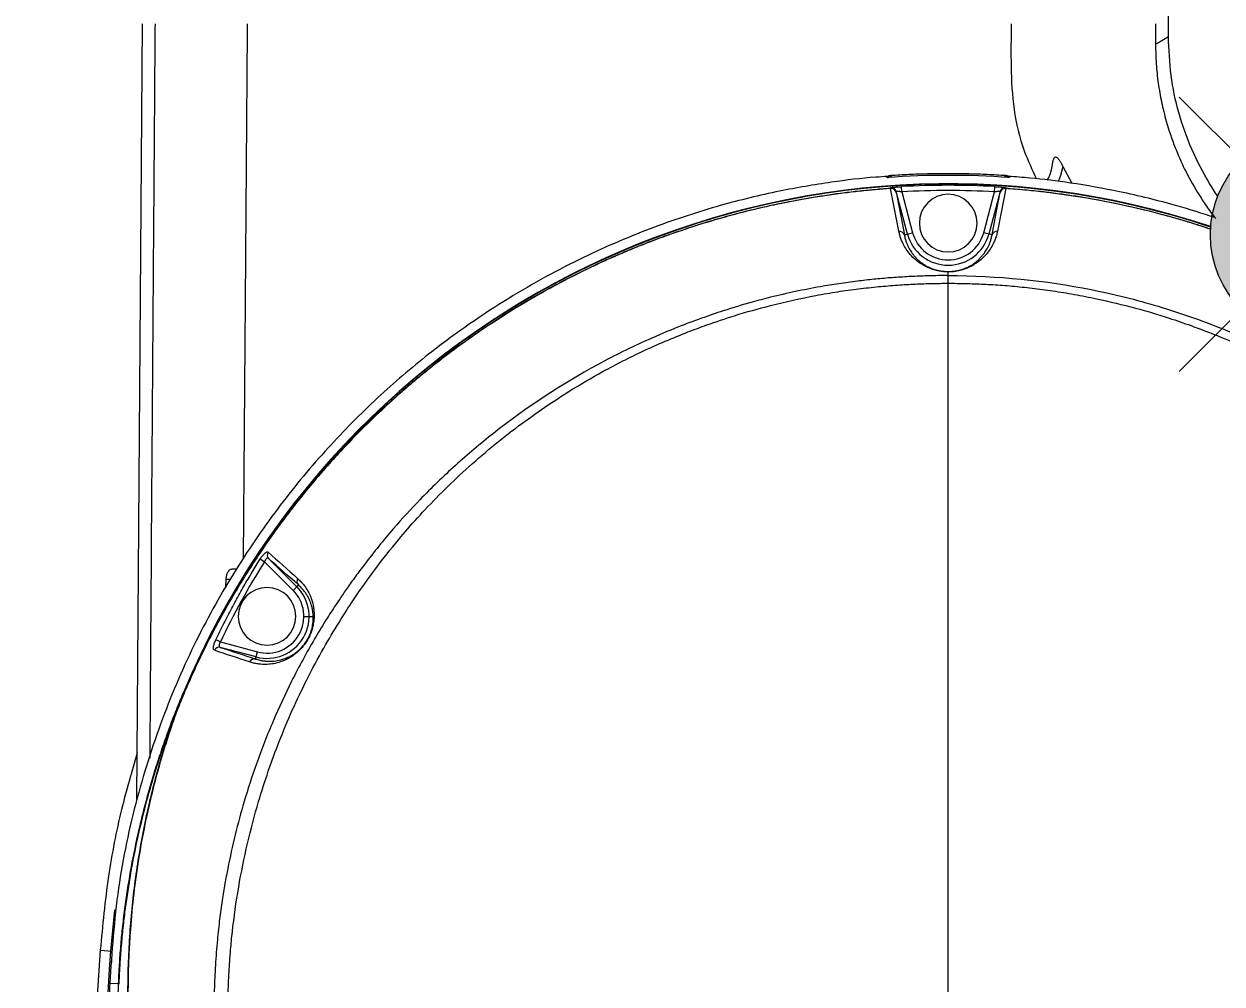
# Model space of a CAD drawing. Header units: millimetres. Extents: x -193 to 542, y 0 to 978.
# Drawn here: x -88.1 to 26.1, y 401.5 to 493.1 of the extents above; entities that cross this region are included whole.
import ezdxf

# ---------------------------------------------------------------- set-up
doc = ezdxf.new("R2010")
doc.units = ezdxf.units.MM
doc.layers.add('AM_4', color=3, linetype='Continuous', lineweight=25)
doc.layers.add('AM_8', color=1, linetype='Continuous', lineweight=25)

msp = doc.modelspace()

# ---------------------------------------------------------------- hatches: boundary and pattern name
at = {"layer": 'AM_8'}
h = msp.add_hatch(color=256, dxfattribs=at)
edge = h.paths.add_edge_path()
edge.add_arc((35, 473), 10, 175.5818, 448.2742)
edge.add_arc((35, 473), 10, 88.2742, 175.5818)

# ---------------------------------------------------------------- linework, layer by layer
at = {"color": 7, "linetype": 'Continuous', "lineweight": 25}
for p, q in [((21, 491.91), (21, 632.1)), ((-77.36, 419.14), (-76.83, 493.1)), ((19.77, 493.1), (19.77, 491.67)), ((19.77, 491.67), (19.77, 491.15)), ((10.93, 479.51), (11.8, 477.9)), ((-4.43, 477.09), (-4.46, 477.58)), ((4.43, 477.09), (4.46, 477.58)), ((-3.87, 473.06), (-4.96, 477.12)), ((-4.43, 477.09), (-3.39, 473.19)), ((3.39, 473.19), (4.43, 477.09)), ((4.96, 477.12), (3.87, 473.06)), ((-4.18, 472.98), (-3.39, 473.19)), ((4.18, 472.98), (3.39, 473.19)), ((0, 468.37), (0, 469.46)), ((-67.94, 441.1), (-68.32, 441.1)), ((-65.61, 442.07), (-65.2, 441.81)), ((-62.47, 439.08), (-65.2, 441.81)), ((-64.8, 442.11), (-62.12, 439.43)), ((-68.88, 439.32), (-68.85, 440.1)), ((-68.43, 440.1), (-68.85, 440.1)), ((-61.96, 439.59), (-62.47, 439.08)), ((-61.44, 436.6), (-60.54, 436.6)), ((-69.4, 434.16), (-69.83, 434.37)), ((-69.4, 434.16), (-65.86, 433.21)), ((-65.99, 432.73), (-69.41, 433.64)), ((-66.04, 432.53), (-65.86, 433.21)), ((-79.84, 404.68), (-79.47, 408.62)), ((-80.85, 404.75), (-82.75, 376.01)), ((-80.85, 404.75), (-79.71, 404.67)), ((-79.76, 403.59), (-79.71, 404.67)), ((-79.11, 401.54), (-79.95, 401.57))]:
    msp.add_line(p, q, dxfattribs=at)
at = {"color": 7, "linetype": 'Continuous', "lineweight": 25, "flags": 128}
for points in [[(-67.2, 442.12), (-67.02, 466.66), (-66.83, 492.46)], [(10.93, 479.51), (10.72, 478.64), (10.5, 478.04)], [(-5.81, 478.45), (-5.87, 478.51), (-5.93, 478.56)], [(5.93, 478.56), (5.86, 478.5), (5.81, 478.45)], [(-5.49, 477.44), (-5.48, 477.46), (-5.48, 477.49)], [(-4.7, 473.33), (-5.14, 475.62), (-5.49, 477.41)], [(-4.96, 477.12), (-4.96, 477.09), (-4.97, 477.07)], [(-4.97, 477.06), (-4.53, 474.77), (-4.18, 472.98)], [(4.18, 472.98), (4.62, 475.26), (4.97, 477.05)], [(5.49, 477.41), (5.05, 475.13), (4.7, 473.33)], [(4.97, 477.07), (4.96, 477.1), (4.96, 477.12)], [(5.48, 477.49), (5.48, 477.46), (5.49, 477.44)]]:
    msp.add_lwpolyline(points, dxfattribs=at)
at = {"color": 7, "linetype": 'Continuous', "lineweight": 25}
for centre, radius, start, end in [((0, 398.78), 79.06, 71.5424, 157.211), ((0, 398.78), 79.02, 71.5354, 156.7053), ((0, 398.78), 79.88, 85.832, 94.168), ((0, 398.78), 78.93, 86.7602, 93.2398), ((-5.45, 476.94), 0.5, 15.0463, 93.9764), ((-5.44, 476.92), 0.492, 15.9129, 95.1724), ((-5.44, 476.99), 0.5, 15.0463, 93.9655), ((0, 398.78), 78.43, 86.7602, 93.2398), ((0, 474.1), 2.75, 0, 180), ((5.44, 476.99), 0.5, 86.0345, 164.9537), ((5.45, 476.94), 0.5, 86.0233, 164.9537), ((5.44, 476.92), 0.492, 84.9519, 164.0865), ((-25.01, 473.54), 0.0806, 175.0986, 196.1002), ((-4.66, 472.84), 0.492, 15.9078, 94.8696), ((0, 474.1), 4.01, 195, 345), ((0, 474.1), 3.51, 195, 345), ((0, 474.1), 2.75, 180, 0), ((4.66, 472.84), 0.492, 85.1843, 164.0919), ((-64.45, 442.45), 0.488, 145.624, 223.759), ((-61.61, 439.93), 0.487, 146.9271, 223.7587), ((-64.95, 436.6), 2.75, 360, 180), ((-64.95, 436.6), 4.01, 255, 45), ((-64.95, 436.6), 3.51, 255, 45), ((-64.95, 436.6), 2.75, 180, 360), ((-69.52, 433.17), 0.488, 76.3932, 156.9443), ((-66.16, 432.06), 0.488, 76.4159, 157.3546), ((-79.08, 401.57), 0.0368, 219.1671, 260.2544)]:
    msp.add_arc(centre, radius, start, end, dxfattribs=at)
for points, knots in [([(-76.11, 423.07), (-76.1, 423.74), (-76.08, 426.57), (-76.05, 431.23), (-76.01, 436.71), (-75.98, 440.95), (-75.96, 444.09), (-75.95, 445.96), (-75.94, 447.13), (-75.93, 447.76), (-75.93, 448.3), (-75.93, 448.75), (-75.91, 451.4), (-75.87, 456.28), (-75.82, 463.42), (-75.77, 470.56), (-75.71, 478.17), (-75.66, 485.68), (-75.62, 490.81), (-75.6, 493.1)], [0, 0, 0, 0, 0.028899, 0.121233, 0.199525, 0.263774, 0.302745, 0.333817, 0.344034, 0.352987, 0.360677, 0.367102, 0.372264, 0.474224, 0.576195, 0.678178, 0.780015, 0.901919, 1, 1, 1, 1]), ([(6.01, 493.1), (5.99, 491.73), (5.96, 489.01), (6.16, 484.93), (7.02, 481.31), (8, 479.21), (8.42, 478.32)], [0, 0, 0, 0, 0.271163, 0.539647, 0.807213, 1, 1, 1, 1]), ([(19.77, 491.15), (19.87, 491.21), (20.07, 491.34), (20.48, 491.6), (20.8, 491.79), (21, 491.91)], [0, 0, 0, 0, 0.237395, 0.5, 1, 1, 1, 1]), ([(25.7, 476.67), (25.43, 477.07), (24.52, 478.52), (23.15, 481.13), (21.93, 484.59), (21.15, 488.21), (21.05, 490.67), (21, 491.91)], [0.193769, 0.193769, 0.193769, 0.193769, 0.2657047, 0.4485365, 0.633142, 0.8134382, 1, 1, 1, 1]), ([(19.77, 491.15), (19.79, 490.53), (19.81, 489.29), (20.01, 487.45), (20.33, 485.63), (20.84, 483.56), (21.56, 481.42), (22.56, 479.15), (23.55, 477.36), (24.54, 475.84), (25.12, 475.01), (25.48, 474.58), (25.52, 474.54)], [0, 0, 0, 0, 0.104009, 0.207288, 0.310344, 0.413675, 0.564504, 0.687738, 0.829783, 0.90595, 0.990612, 1, 1, 1, 1]), ([(9.94, 479.69), (9.95, 479.75), (9.97, 479.87), (10.01, 480.03), (10.04, 480.16), (10.08, 480.27), (10.14, 480.36), (10.21, 480.42), (10.31, 480.41), (10.41, 480.34), (10.53, 480.21), (10.66, 480.02), (10.8, 479.77), (10.89, 479.6), (10.93, 479.51)], [0, 0, 0, 0, 0.098105, 0.181835, 0.25119, 0.320371, 0.376816, 0.441832, 0.501532, 0.558293, 0.626644, 0.751347, 0.87125, 1, 1, 1, 1]), ([(-5.28, 478.67), (-4.99, 478.69), (-4.4, 478.73), (-3.52, 478.77), (-2.64, 478.81), (-1.76, 478.83), (-0.88, 478.85), (0, 478.85), (0.88, 478.85), (1.76, 478.83), (2.64, 478.81), (3.52, 478.77), (4.4, 478.73), (4.99, 478.69), (5.28, 478.67)], [0, 0, 0, 0, 0.083333, 0.166667, 0.25, 0.333333, 0.416667, 0.5, 0.583333, 0.666667, 0.75, 0.833333, 0.916667, 1, 1, 1, 1]), ([(9.44, 478.2), (9.48, 478.26), (9.76, 478.69), (9.86, 479.23), (9.94, 479.69)], [0, 0, 0, 0, 0.148, 1, 1, 1, 1]), ([(-5.74, 478.56), (-6.12, 478.53), (-7.93, 478.43), (-11.39, 478), (-16.35, 477.16), (-22, 475.78), (-28.27, 473.73), (-35.05, 470.83), (-42.21, 466.92), (-48.64, 462.45), (-54.24, 457.71), (-59, 452.95), (-63.56, 447.54), (-67.81, 441.45), (-71.64, 434.69), (-74.91, 427.26), (-77.5, 419.21), (-79.34, 410.58), (-79.74, 404.61), (-79.95, 401.57)], [0, 0, 0, 0, 0.0098921, 0.0462594, 0.0892605, 0.1388944, 0.1951598, 0.2580554, 0.3275798, 0.4037312, 0.4581977, 0.5156112, 0.5759716, 0.6392785, 0.7055316, 0.7747307, 0.8468753, 0.9219652, 1, 1, 1, 1]), ([(-5.93, 478.56), (-5.89, 478.56), (-5.83, 478.57), (-5.74, 478.59), (-5.65, 478.62), (-5.6, 478.64), (-5.57, 478.66)], [0, 0, 0, 0, 0.251129, 0.500047, 0.748942, 1, 1, 1, 1]), ([(-5.81, 478.45), (-5.79, 478.45), (-5.73, 478.46), (-5.64, 478.48), (-5.52, 478.52), (-5.4, 478.59), (-5.32, 478.65), (-5.28, 478.67)], [0, 0, 0, 0, 0.113139, 0.279746, 0.501965, 0.784367, 1, 1, 1, 1]), ([(-5.57, 478.66), (-5.54, 478.66), (-5.49, 478.66), (-5.42, 478.67), (-5.35, 478.67), (-5.31, 478.67), (-5.28, 478.67)], [0, 0, 0, 0, 0.210902, 0.447855, 0.710882, 1, 1, 1, 1]), ([(-5.48, 477.49), (-5.47, 477.49), (-5.47, 477.49), (-5.46, 477.49), (-5.43, 477.5), (-5.38, 477.51), (-5.3, 477.52), (-5.18, 477.53), (-5.02, 477.55), (-4.85, 477.56), (-4.66, 477.57), (-4.53, 477.58), (-4.46, 477.58)], [0, 0, 0, 0, 0.062438, 0.124628, 0.187225, 0.250868, 0.375986, 0.500247, 0.624758, 0.750018, 0.874762, 1, 1, 1, 1]), ([(4.46, 477.58), (4.72, 477.57), (4.98, 477.55), (5.27, 477.52), (5.34, 477.51), (5.45, 477.5), (5.47, 477.49), (5.48, 477.49)], [0, 0, 0, 0, 0.5, 0.5, 0.75, 0.75, 1, 1, 1, 1]), ([(5.81, 478.45), (5.78, 478.45), (5.72, 478.46), (5.65, 478.48), (5.59, 478.5), (5.5, 478.53), (5.4, 478.58), (5.32, 478.65), (5.28, 478.67)], [0, 0, 0, 0, 0.15732, 0.293424, 0.408313, 0.501986, 0.767889, 1, 1, 1, 1]), ([(5.28, 478.67), (5.33, 478.67), (5.41, 478.67), (5.52, 478.66), (5.57, 478.66)], [0, 0, 0, 0, 0.552147, 1, 1, 1, 1]), ([(5.57, 478.66), (5.6, 478.64), (5.65, 478.62), (5.74, 478.59), (5.83, 478.57), (5.89, 478.56), (5.93, 478.56)], [0, 0, 0, 0, 0.251058, 0.499953, 0.748871, 1, 1, 1, 1]), ([(25.44, 474.63), (24.24, 475.03), (21.24, 475.96), (16.64, 477.09), (11.95, 477.92), (8.4, 478.37), (6.42, 478.51), (5.74, 478.56)], [0.8315142, 0.8315142, 0.8315142, 0.8315142, 0.8633478, 0.9103343, 0.9501659, 0.9828416, 1, 1, 1, 1]), ([(-25.09, 473.54), (-24.82, 473.64), (-24.24, 473.83), (-23.35, 474.11), (-22.39, 474.4), (-21.38, 474.69), (-20.31, 474.98), (-19.17, 475.27), (-17.98, 475.56), (-16.72, 475.85), (-15.24, 476.15), (-13.57, 476.46), (-11.78, 476.75), (-10.08, 476.99), (-8.47, 477.18), (-6.95, 477.33), (-5.96, 477.4), (-5.49, 477.44)], [0, 0, 0, 0, 0.043876, 0.090667, 0.140374, 0.192997, 0.248535, 0.306989, 0.368359, 0.432645, 0.499846, 0.59519, 0.685739, 0.771494, 0.852456, 0.928625, 1, 1, 1, 1]), ([(-5.49, 477.41), (-5.78, 477.39), (-6.35, 477.35), (-7.2, 477.27), (-8.03, 477.19), (-8.85, 477.11), (-9.65, 477.01), (-10.44, 476.91), (-11.2, 476.81), (-11.95, 476.69), (-12.68, 476.58), (-13.39, 476.46), (-14.08, 476.34), (-14.76, 476.21), (-15.85, 476), (-17.7, 475.61), (-19.96, 475.05), (-22.11, 474.45), (-23.7, 473.97), (-24.66, 473.66), (-25.09, 473.51)], [0, 0, 0, 0, 0.043393, 0.086014, 0.127849, 0.168882, 0.209101, 0.248494, 0.287047, 0.324751, 0.361593, 0.397565, 0.432657, 0.466859, 0.500164, 0.599464, 0.750069, 0.848977, 0.932364, 1, 1, 1, 1]), ([(-4.43, 477.09), (-4.46, 477.09), (-4.51, 477.1), (-4.58, 477.1), (-4.65, 477.11), (-4.7, 477.12), (-4.75, 477.12), (-4.82, 477.12), (-4.89, 477.13), (-4.95, 477.12), (-4.95, 477.12), (-4.96, 477.12)], [0, 0, 0, 0, 0.0973144, 0.1890048, 0.2751112, 0.3556819, 0.4307761, 0.5004676, 0.6712057, 0.8371545, 1, 1, 1, 1]), ([(4.96, 477.12), (4.96, 477.12), (4.96, 477.12), (4.94, 477.12), (4.92, 477.13), (4.89, 477.13), (4.85, 477.13), (4.79, 477.12), (4.7, 477.12), (4.58, 477.1), (4.48, 477.09), (4.43, 477.09)], [0, 0, 0, 0, 0.081219, 0.163005, 0.245579, 0.329153, 0.413933, 0.500117, 0.644714, 0.811203, 1, 1, 1, 1]), ([(5.49, 477.44), (5.79, 477.41), (6.38, 477.37), (7.27, 477.29), (8.16, 477.21), (9.05, 477.11), (9.94, 477), (10.83, 476.88), (11.71, 476.75), (12.6, 476.62), (13.48, 476.47), (15.49, 476.11), (18.7, 475.42), (22.24, 474.45), (24.36, 473.77), (25.02, 473.55)], [0, 0, 0, 0, 0.0125581, 0.0251163, 0.0376743, 0.0502324, 0.0627903, 0.0753483, 0.0879062, 0.1004641, 0.113022, 0.1255798, 0.1865619, 0.2509946, 0.280109, 0.280109, 0.280109, 0.280109]), ([(25.01, 473.52), (24.35, 473.74), (23.51, 474.02), (22.45, 474.34), (21.81, 474.52), (21.09, 474.73), (20.28, 474.95), (19.38, 475.18), (18.4, 475.42), (17.33, 475.67), (16.17, 475.93), (14.91, 476.18), (13.57, 476.43), (12.13, 476.67), (10.61, 476.89), (8.98, 477.09), (7.27, 477.27), (6.09, 477.36), (5.49, 477.41)], [0.7197425, 0.7197425, 0.7197425, 0.7197425, 0.7489945, 0.757093, 0.7664133, 0.7769568, 0.7887254, 0.8017211, 0.8159465, 0.8314045, 0.8480984, 0.8660324, 0.885211, 0.9056399, 0.9273252, 0.9502744, 0.9744961, 1, 1, 1, 1]), ([(-25.09, 473.51), (-25.37, 473.42), (-26, 473.21), (-27.04, 472.84), (-28.29, 472.37), (-29.75, 471.8), (-31.4, 471.11), (-33.73, 470.07), (-36.92, 468.5), (-40.38, 466.55), (-44.16, 464.17), (-47.68, 461.67), (-51.3, 458.76), (-54.51, 455.86), (-57.57, 452.79), (-60.54, 449.46), (-63.24, 446.07), (-65.74, 442.54), (-67.97, 439.01), (-69.65, 436.01), (-70.82, 433.71), (-71.58, 432.14), (-72.3, 430.57), (-72.98, 429), (-73.4, 427.95), (-73.61, 427.42)], [0, 0, 0, 0, 0.012724, 0.028714, 0.047991, 0.070579, 0.096502, 0.12578, 0.180922, 0.250615, 0.298026, 0.374758, 0.437351, 0.499699, 0.562561, 0.625409, 0.693591, 0.75058, 0.813255, 0.874953, 0.900341, 0.925543, 0.950557, 0.975377, 1, 1, 1, 1]), ([(-72.58, 430.03), (-72.45, 430.31), (-72.21, 430.87), (-71.83, 431.71), (-71.44, 432.54), (-71.04, 433.36), (-70.64, 434.17), (-70.23, 434.97), (-69.81, 435.76), (-69.39, 436.54), (-68.96, 437.32), (-68.52, 438.08), (-68.08, 438.84), (-67.63, 439.58), (-67.18, 440.32), (-66.72, 441.05), (-66.25, 441.77), (-65.78, 442.48), (-65.31, 443.18), (-64.83, 443.87), (-64.35, 444.55), (-63.86, 445.23), (-63.37, 445.89), (-62.87, 446.55), (-62.37, 447.2), (-61.87, 447.83), (-61.36, 448.46), (-60.85, 449.08), (-60.34, 449.69), (-59.82, 450.3), (-59.3, 450.89), (-58.78, 451.47), (-58.26, 452.05), (-57.73, 452.62), (-57.2, 453.18), (-56.67, 453.73), (-56.14, 454.27), (-55.61, 454.8), (-55.07, 455.32), (-54.53, 455.84), (-53.99, 456.35), (-52.57, 457.66), (-50.23, 459.69), (-46.92, 462.26), (-43.59, 464.58), (-40.61, 466.44), (-38.02, 467.91), (-35.87, 469.04), (-33.81, 470.05), (-31.86, 470.94), (-30, 471.73), (-28.27, 472.41), (-26.64, 473.02), (-25.6, 473.37), (-25.09, 473.54)], [0, 0, 0, 0, 0.013959, 0.027844, 0.041654, 0.055391, 0.069054, 0.082643, 0.096158, 0.109599, 0.122966, 0.136259, 0.149478, 0.162624, 0.175696, 0.188693, 0.201617, 0.214467, 0.227244, 0.239946, 0.252575, 0.26513, 0.277612, 0.290019, 0.302353, 0.314613, 0.3268, 0.338913, 0.350952, 0.362917, 0.374809, 0.386628, 0.398372, 0.410043, 0.421641, 0.433165, 0.444615, 0.455992, 0.467296, 0.478526, 0.489682, 0.500765, 0.566158, 0.629404, 0.690505, 0.749465, 0.788182, 0.824783, 0.85927, 0.891642, 0.921901, 0.950047, 0.97608, 1, 1, 1, 1]), ([(0, 469.46), (-0.03, 469.46), (-0.1, 469.46), (-0.21, 469.47), (-0.31, 469.47), (-0.41, 469.48), (-0.52, 469.49), (-0.62, 469.5), (-0.72, 469.52), (-0.82, 469.53), (-0.93, 469.55), (-1.12, 469.59), (-1.4, 469.67), (-1.8, 469.8), (-2.23, 470), (-2.74, 470.31), (-3.27, 470.73), (-3.73, 471.22), (-4.1, 471.75), (-4.34, 472.21), (-4.51, 472.62), (-4.62, 472.97), (-4.67, 473.21), (-4.7, 473.33)], [0, 0, 0, 0, 0.005624, 0.011287, 0.017041, 0.022937, 0.029019, 0.035332, 0.041911, 0.048792, 0.056001, 0.063567, 0.092703, 0.12671, 0.184171, 0.252083, 0.367424, 0.501568, 0.621601, 0.750354, 0.83173, 0.914934, 1, 1, 1, 1]), ([(-4.18, 472.98), (-4.17, 472.91), (-4.15, 472.79), (-4.1, 472.61), (-4.05, 472.45), (-4, 472.3), (-3.95, 472.16), (-3.84, 471.91), (-3.66, 471.56), (-3.39, 471.16), (-3.13, 470.86), (-2.9, 470.62), (-2.65, 470.4), (-2.42, 470.23), (-2.2, 470.09), (-2, 469.98), (-1.79, 469.87), (-1.6, 469.79), (-1.42, 469.72), (-1.24, 469.66), (-1.07, 469.61), (-0.89, 469.57), (-0.72, 469.54), (-0.54, 469.51), (-0.36, 469.49), (-0.18, 469.48), (-0.06, 469.48), (0, 469.48)], [0, 0, 0, 0, 0.050473, 0.097405, 0.140797, 0.180645, 0.216949, 0.249708, 0.384357, 0.498713, 0.570875, 0.636505, 0.695626, 0.74827, 0.784111, 0.816924, 0.846744, 0.87362, 0.893557, 0.911755, 0.928281, 0.943219, 0.956689, 0.96885, 0.979919, 0.990183, 1, 1, 1, 1]), ([(4.7, 473.33), (4.68, 473.26), (4.65, 473.12), (4.6, 472.9), (4.53, 472.69), (4.45, 472.48), (4.32, 472.16), (4.1, 471.75), (3.74, 471.23), (3.35, 470.81), (2.96, 470.48), (2.61, 470.23), (2.21, 469.99), (1.79, 469.8), (1.39, 469.66), (1.07, 469.58), (0.8, 469.53), (0.58, 469.5), (0.37, 469.48), (0.19, 469.46), (0.06, 469.46), (0, 469.46)], [0, 0, 0, 0, 0.051554, 0.102301, 0.152247, 0.201401, 0.249769, 0.379346, 0.499507, 0.624612, 0.69007, 0.749739, 0.817464, 0.87481, 0.908434, 0.93731, 0.953733, 0.9686, 0.979534, 0.989905, 1, 1, 1, 1]), ([(0, 469.48), (0.03, 469.48), (0.09, 469.48), (0.19, 469.48), (0.28, 469.49), (0.37, 469.49), (0.47, 469.5), (0.56, 469.51), (0.66, 469.53), (0.75, 469.54), (0.84, 469.56), (0.93, 469.58), (1.03, 469.6), (1.12, 469.63), (1.21, 469.65), (1.3, 469.68), (1.39, 469.71), (1.48, 469.74), (1.61, 469.8), (1.79, 469.87), (1.99, 469.97), (2.19, 470.08), (2.41, 470.22), (2.65, 470.4), (2.89, 470.61), (3.13, 470.85), (3.39, 471.16), (3.66, 471.56), (3.87, 471.95), (4.01, 472.31), (4.11, 472.63), (4.16, 472.86), (4.18, 472.98)], [0, 0, 0, 0, 0.005139, 0.010351, 0.015692, 0.021216, 0.026973, 0.033006, 0.039351, 0.046041, 0.053104, 0.060562, 0.068437, 0.076744, 0.085498, 0.094711, 0.104394, 0.114556, 0.125205, 0.151998, 0.181747, 0.2145, 0.250294, 0.303009, 0.362255, 0.428067, 0.500467, 0.615126, 0.750217, 0.819306, 0.902571, 1, 1, 1, 1]), ([(0, 469.1), (-0.26, 469.1), (-0.79, 469.1), (-1.59, 469.08), (-2.38, 469.06), (-3.17, 469.03), (-3.95, 468.99), (-4.74, 468.94), (-5.53, 468.89), (-6.31, 468.82), (-7.09, 468.75), (-7.87, 468.66), (-9.58, 468.46), (-12.62, 468), (-15.97, 467.29), (-19.04, 466.48), (-21.24, 465.82), (-23.58, 465.02), (-25.98, 464.12), (-29.3, 462.72), (-35.42, 459.7), (-41.57, 455.63), (-47.02, 451.04), (-50.18, 447.98), (-52.57, 445.37), (-54.3, 443.3), (-55.5, 441.77), (-56.5, 440.43), (-57.3, 439.32), (-57.79, 438.6), (-58.02, 438.25)], [0, 0, 0, 0, 0.011481, 0.022942, 0.034385, 0.04581, 0.05722, 0.068616, 0.079999, 0.091371, 0.102733, 0.114086, 0.125432, 0.177377, 0.247585, 0.274129, 0.315817, 0.347705, 0.38173, 0.427241, 0.505137, 0.680356, 0.750154, 0.819935, 0.874915, 0.907167, 0.939497, 0.961283, 0.981454, 1, 1, 1, 1]), ([(0, 469.1), (4.75, 469.1), (9.28, 468.63), (15.81, 467.33), (17.94, 466.8), (22.11, 465.55), (24.15, 464.83), (30.06, 462.46), (33.69, 460.6), (38.77, 457.42), (40.41, 456.29), (43.55, 453.94), (45.05, 452.71), (49.32, 448.92), (51.88, 446.24), (55.33, 442.02), (56.41, 440.59), (58.45, 437.65), (59.41, 436.16), (61.18, 433.15), (62, 431.63), (63.51, 428.58), (64.2, 427.05), (65.46, 423.95), (66.03, 422.39), (67.05, 419.25), (67.5, 417.67), (68.29, 414.53), (68.63, 412.97), (69.18, 409.88), (69.41, 408.35), (69.74, 405.32), (69.86, 403.82), (70, 400.86), (70.01, 399.4), (69.97, 396.53), (69.9, 395.12), (69.69, 392.41), (69.55, 391.1), (69.05, 387.32), (68.6, 385), (67.59, 380.76), (67.03, 378.83), (65.87, 375.34), (65.27, 373.77), (64.13, 371.01), (63.58, 369.8), (62.84, 368.26), (62.61, 367.79), (62.28, 367.15), (62.18, 366.95), (62.03, 366.66), (61.96, 366.52), (61.87, 366.36), (61.83, 366.29), (61.81, 366.25), (61.8, 366.23), (61.8, 366.22), (61.79, 366.22), (61.79, 366.21), (61.79, 366.21), (61.39, 365.46), (60.94, 364.65), (59.92, 362.9), (59.35, 361.97), (58.55, 360.74), (58.39, 360.49), (58.04, 359.98), (57.87, 359.72), (57.34, 358.94), (56.99, 358.39), (55.96, 356.66), (55.31, 355.39), (54.15, 352.58), (53.64, 351.03), (53.15, 348.93), (53.06, 348.51), (52.9, 347.64), (52.83, 347.2), (52.62, 345.86), (52.47, 344.94), (52.01, 342.13), (51.69, 340.17), (51.19, 337.1), (50.93, 335.53), (50.62, 333.64), (50.47, 332.68), (50.39, 332.2), (50.35, 331.96), (50.33, 331.84), (50.32, 331.78), (50.32, 331.75), (50.31, 331.73), (50.31, 331.73), (49.45, 326.45), (48.68, 321.7), (47.31, 313.28), (46.71, 309.61), (45.69, 303.36), (45.27, 300.79), (44.77, 297.76), (44.63, 296.9), (44.45, 295.8), (44.4, 295.47), (44.33, 295.03), (44.29, 294.82), (44.26, 294.61), (44.24, 294.5), (44.23, 294.45), (44.23, 294.43), (44.23, 294.41), (44.23, 294.41), (44.23, 294.41), (44.23, 294.4), (44.23, 294.4), (44.12, 293.78), (44.02, 293.16), (43.82, 291.91), (43.72, 291.28), (43.52, 290.03), (43.41, 289.41), (43.22, 288.16), (43.15, 287.53), (43.03, 285.66), (43.04, 284.41), (43.21, 282.55), (43.29, 281.93), (43.43, 281), (43.52, 280.54), (43.63, 280.01), (43.69, 279.74), (43.72, 279.61), (43.74, 279.54), (43.74, 279.51), (43.75, 279.49), (43.75, 279.48), (43.75, 279.48), (43.75, 279.48), (43.81, 279.24), (43.9, 278.84), (44.22, 277.74), (44.45, 277.03), (45.1, 275.35), (45.54, 274.37), (46.42, 272.74), (46.76, 272.18), (47.33, 271.31), (47.53, 271.01), (47.84, 270.57), (47.95, 270.42), (48.12, 270.19), (48.18, 270.12), (48.27, 270.01), (48.31, 269.95), (48.36, 269.88), (48.39, 269.85), (48.4, 269.83), (48.41, 269.83), (48.41, 269.82), (48.41, 269.82), (48.95, 269.14), (49.47, 268.55), (50.45, 267.52), (50.91, 267.08), (51.74, 266.33), (52.11, 266.01), (52.6, 265.63), (52.75, 265.51), (52.95, 265.36), (53.05, 265.28), (53.15, 265.21), (53.2, 265.17), (53.22, 265.15), (53.23, 265.14), (53.24, 265.14), (53.24, 265.14), (53.24, 265.13), (53.25, 265.13), (53.25, 265.13), (54.68, 264.08), (56.18, 263.21), (58.12, 262.33), (58.5, 262.17), (59.29, 261.86), (59.68, 261.72), (60.46, 261.44), (60.85, 261.3), (61.63, 261.03), (62.01, 260.89), (63.92, 260.22), (65.41, 259.68), (67.59, 258.91), (68.31, 258.66), (69.37, 258.28), (69.89, 258.09), (70.5, 257.88), (70.81, 257.77), (70.96, 257.72), (71.03, 257.69), (71.07, 257.68), (71.09, 257.67), (71.1, 257.67), (71.11, 257.66), (73.21, 256.92), (75.41, 256.14), (79.97, 254.52), (82.33, 253.68), (84.74, 252.83)], [0, 0, 0, 0, 0.03125, 0.03125, 0.046875, 0.046875, 0.0625, 0.0625, 0.09375, 0.09375, 0.109375, 0.109375, 0.125, 0.125, 0.15625, 0.15625, 0.171875, 0.171875, 0.1875, 0.1875, 0.203125, 0.203125, 0.21875, 0.21875, 0.234375, 0.234375, 0.25, 0.25, 0.265625, 0.265625, 0.28125, 0.28125, 0.296875, 0.296875, 0.3125, 0.3125, 0.328125, 0.328125, 0.34375, 0.34375, 0.375, 0.375, 0.40625, 0.40625, 0.4375, 0.4375, 0.46875, 0.46875, 0.484375, 0.484375, 0.492187, 0.492187, 0.496094, 0.498047, 0.499023, 0.499512, 0.499756, 0.499878, 0.499939, 0.499939, 0.5, 0.5, 0.515625, 0.515625, 0.53125, 0.53125, 0.535156, 0.535156, 0.539062, 0.539062, 0.546875, 0.546875, 0.5625, 0.5625, 0.578125, 0.578125, 0.582031, 0.582031, 0.585937, 0.585937, 0.59375, 0.59375, 0.609375, 0.609375, 0.617187, 0.621094, 0.623047, 0.624023, 0.624512, 0.624756, 0.624878, 0.624939, 0.624939, 0.625, 0.625, 0.65625, 0.65625, 0.6875, 0.6875, 0.71875, 0.71875, 0.734375, 0.734375, 0.742187, 0.742187, 0.746094, 0.748047, 0.749023, 0.749512, 0.749756, 0.749878, 0.749939, 0.749969, 0.749969, 0.75, 0.75, 0.757812, 0.757812, 0.765625, 0.765625, 0.773437, 0.773437, 0.78125, 0.78125, 0.796875, 0.796875, 0.804687, 0.804687, 0.808594, 0.810547, 0.811523, 0.812012, 0.812256, 0.812378, 0.812439, 0.812469, 0.812469, 0.8125, 0.8125, 0.820312, 0.820312, 0.828125, 0.828125, 0.835937, 0.835937, 0.839844, 0.839844, 0.841797, 0.841797, 0.842773, 0.842773, 0.843262, 0.843262, 0.843506, 0.843628, 0.843689, 0.843719, 0.843735, 0.843735, 0.84375, 0.84375, 0.851562, 0.851562, 0.859375, 0.859375, 0.867187, 0.867187, 0.871094, 0.871094, 0.873047, 0.874023, 0.874512, 0.874756, 0.874878, 0.874939, 0.874969, 0.874985, 0.874985, 0.875, 0.875, 0.890625, 0.890625, 0.894531, 0.894531, 0.898437, 0.898437, 0.902344, 0.902344, 0.90625, 0.90625, 0.921875, 0.921875, 0.929687, 0.929687, 0.933594, 0.935547, 0.936523, 0.937012, 0.937256, 0.937378, 0.937439, 0.937439, 0.9375, 0.9375, 0.96875, 0.96875, 1, 1, 1, 1]), ([(-72.67, 306.03), (-72.63, 307.1), (-72.54, 309.24), (-72.41, 312.45), (-72.28, 315.65), (-72.15, 318.83), (-72.03, 322.01), (-71.9, 325.17), (-71.77, 328.32), (-71.64, 331.46), (-71.51, 334.59), (-71.38, 337.71), (-71.25, 340.82), (-71.12, 343.92), (-71, 347.01), (-70.87, 350.09), (-70.74, 353.16), (-70.47, 359.53), (-70.07, 368.99), (-69.61, 379.54), (-69.25, 387.79), (-69.02, 392.98), (-68.83, 397.1), (-68.72, 399.55), (-68.64, 401.31), (-68.59, 402.4), (-68.52, 403.57), (-68.42, 404.94), (-68.18, 407.37), (-67.7, 410.76), (-66.86, 414.91), (-65.63, 419.57), (-63.82, 424.83), (-61.66, 429.68), (-59.66, 433.42), (-58.15, 435.95), (-56.52, 438.49), (-54.64, 441.14), (-52.59, 443.73), (-50.57, 446.06), (-48.54, 448.21), (-45.49, 451.14), (-41.42, 454.53), (-36.89, 457.66), (-32.79, 460.07), (-29.01, 461.99), (-25.68, 463.41), (-22.75, 464.5), (-20.13, 465.38), (-16.67, 466.35), (-13.38, 467.08), (-10.57, 467.57), (-8.57, 467.84), (-6.67, 468.05), (-4.86, 468.2), (-3.16, 468.3), (-1.54, 468.36), (-0.5, 468.36), (0, 468.37)], [0, 0, 0, 0, 0.0160547, 0.032045, 0.0479715, 0.0638348, 0.0796357, 0.0953746, 0.1110523, 0.1266694, 0.1422265, 0.1577243, 0.1731635, 0.1885447, 0.2038686, 0.2191359, 0.2343472, 0.2495032, 0.3137052, 0.374793, 0.4059359, 0.4359435, 0.451581, 0.4669183, 0.4722665, 0.4776333, 0.48301, 0.4895967, 0.4979361, 0.5192671, 0.5402064, 0.5607289, 0.5907738, 0.6229862, 0.6401516, 0.6544487, 0.6672274, 0.6856175, 0.7033201, 0.7169781, 0.7319337, 0.7479357, 0.7805289, 0.8114064, 0.830432, 0.8514499, 0.8746274, 0.8841719, 0.8978576, 0.9156086, 0.9374263, 0.9478668, 0.9578006, 0.9672336, 0.9761695, 0.9846098, 0.9925539, 1, 1, 1, 1]), ([(0, 468.37), (0.27, 468.37), (0.82, 468.36), (1.66, 468.35), (2.51, 468.32), (3.39, 468.29), (4.28, 468.24), (5.18, 468.18), (6.11, 468.1), (7.05, 468.01), (8.01, 467.9), (8.99, 467.78), (9.99, 467.64), (11, 467.49), (12.04, 467.31), (13.09, 467.11), (15.04, 466.71), (17.72, 466.07), (20.72, 465.18), (23.21, 464.32), (25.41, 463.49), (28.35, 462.26), (31.91, 460.53), (35.98, 458.19), (39.9, 455.55), (43.63, 452.65), (47.11, 449.52), (50.05, 446.49), (52.54, 443.6), (54.44, 441.13), (56.4, 438.34), (58.24, 435.44), (60.19, 431.92), (61.83, 428.55), (63.22, 425.21), (64.8, 420.84), (66.35, 415.33), (67.47, 409.18), (68, 403.81), (68.16, 399.07), (68.02, 394.73), (67.68, 390.77), (67.22, 387.42), (66.57, 383.9), (65.61, 379.88), (63.73, 374.06), (61.36, 368.86), (58.77, 364.32), (57.23, 361.95), (55.81, 359.92), (54.79, 358.58), (53.96, 357.3), (53.35, 356.26), (52.45, 354.55), (51.38, 352.05), (50.66, 349.44), (50.29, 347.6), (50.12, 346.43), (49.9, 344.99), (49.64, 343.29), (49.1, 339.78), (48.27, 334.42), (47.15, 327.16), (45.95, 319.51), (44.73, 311.77), (43.51, 304.11), (42.56, 298.15), (41.84, 293.72), (41.47, 291.42), (41.21, 289.8), (41.07, 288.88), (40.93, 288.07), (40.82, 287.35), (40.72, 286.72), (40.65, 286.08), (40.58, 285.38), (40.53, 284.58), (40.52, 283.77), (40.53, 282.94), (40.56, 282.38), (40.57, 282.1)], [0, 0, 0, 0, 0.003535, 0.00715, 0.010845, 0.01462, 0.018476, 0.022413, 0.026431, 0.030532, 0.034717, 0.038987, 0.043343, 0.047786, 0.052318, 0.056941, 0.061657, 0.078266, 0.092777, 0.102366, 0.112577, 0.123379, 0.143897, 0.164327, 0.184833, 0.205968, 0.226488, 0.246455, 0.261734, 0.276804, 0.287535, 0.306812, 0.322109, 0.340568, 0.355964, 0.369509, 0.401383, 0.430445, 0.450734, 0.471269, 0.491943, 0.507119, 0.522846, 0.535821, 0.553822, 0.576683, 0.615799, 0.628795, 0.645729, 0.653246, 0.661656, 0.668015, 0.673291, 0.67751, 0.693295, 0.708592, 0.712543, 0.71766, 0.723943, 0.731394, 0.74002, 0.770038, 0.801793, 0.835318, 0.870646, 0.903621, 0.936191, 0.949127, 0.962054, 0.96648, 0.970486, 0.974076, 0.977242, 0.97998, 0.98229, 0.985694, 0.989164, 0.992702, 0.996313, 1, 1, 1, 1]), ([(0, 282.1), (0, 311.81), (0, 342.14), (0, 404.18), (0, 435.89), (0, 468.37)], [0, 0, 0, 0, 0.5, 0.5, 1, 1, 1, 1]), ([(-65.61, 442.07), (-65.54, 442.18), (-65.46, 442.29), (-65.31, 442.47), (-65.23, 442.56), (-65.09, 442.68), (-65.02, 442.72), (-64.92, 442.76), (-64.88, 442.75), (-64.85, 442.73)], [0, 0, 0, 0, 0.25, 0.25, 0.5, 0.5, 0.75, 0.75, 1, 1, 1, 1]), ([(-64.8, 442.11), (-64.81, 442.12), (-64.83, 442.14), (-64.86, 442.15), (-64.89, 442.15), (-64.93, 442.15), (-64.96, 442.14), (-65.02, 442.1), (-65.12, 442), (-65.17, 441.88), (-65.2, 441.81)], [0, 0, 0, 0, 0.095081, 0.185135, 0.270472, 0.351453, 0.428505, 0.502118, 0.741736, 1, 1, 1, 1]), ([(-69.83, 434.37), (-69.71, 434.62), (-69.46, 435.14), (-69.08, 435.9), (-68.7, 436.64), (-68.32, 437.37), (-67.93, 438.09), (-67.55, 438.79), (-67.16, 439.48), (-66.77, 440.15), (-66.38, 440.8), (-66, 441.44), (-65.74, 441.86), (-65.61, 442.07)], [0, 0, 0, 0, 0.097987, 0.194629, 0.289903, 0.383784, 0.476246, 0.567267, 0.656824, 0.744896, 0.831462, 0.916503, 1, 1, 1, 1]), ([(-68.85, 440.1), (-68.85, 440.13), (-68.85, 440.18), (-68.84, 440.27), (-68.83, 440.35), (-68.82, 440.43), (-68.79, 440.54), (-68.75, 440.68), (-68.68, 440.83), (-68.6, 440.95), (-68.51, 441.04), (-68.42, 441.09), (-68.35, 441.1), (-68.32, 441.1)], [0, 0, 0, 0, 0.050169, 0.099863, 0.149501, 0.199502, 0.250274, 0.373823, 0.499994, 0.623741, 0.749845, 0.874408, 1, 1, 1, 1]), ([(-62.02, 440.19), (-61.96, 440.14), (-61.86, 440.05), (-61.7, 439.89), (-61.56, 439.72), (-61.42, 439.55), (-61.22, 439.28), (-60.98, 438.88), (-60.72, 438.3), (-60.56, 437.73), (-60.48, 437.2), (-60.45, 436.73), (-60.48, 436.21), (-60.57, 435.67), (-60.7, 435.2), (-60.86, 434.79), (-61.07, 434.37), (-61.31, 434), (-61.55, 433.69), (-61.78, 433.44), (-62.01, 433.22), (-62.29, 432.98), (-62.62, 432.74), (-63.11, 432.47), (-63.69, 432.23), (-64.33, 432.07), (-64.95, 432), (-65.46, 432.01), (-65.9, 432.07), (-66.26, 432.14), (-66.49, 432.21), (-66.61, 432.25)], [0, 0, 0, 0, 0.025858, 0.051276, 0.076257, 0.100805, 0.124924, 0.189812, 0.249522, 0.312161, 0.345377, 0.375096, 0.409776, 0.438109, 0.45485, 0.469722, 0.485108, 0.50132, 0.51611, 0.532905, 0.547906, 0.564455, 0.595695, 0.62695, 0.685168, 0.751706, 0.811592, 0.875638, 0.91617, 0.957613, 1, 1, 1, 1]), ([(-60.54, 436.6), (-60.55, 436.65), (-60.55, 436.74), (-60.56, 436.88), (-60.58, 437.02), (-60.6, 437.16), (-60.63, 437.3), (-60.66, 437.45), (-60.7, 437.59), (-60.74, 437.73), (-60.79, 437.88), (-60.84, 438.02), (-60.91, 438.17), (-60.97, 438.31), (-61.07, 438.5), (-61.21, 438.74), (-61.42, 439.02), (-61.67, 439.32), (-61.86, 439.5), (-61.96, 439.59)], [0, 0, 0, 0, 0.027841, 0.057426, 0.08877, 0.121883, 0.156776, 0.193456, 0.231931, 0.272205, 0.314286, 0.358176, 0.40388, 0.451401, 0.500743, 0.602231, 0.719272, 0.851864, 1, 1, 1, 1]), ([(-58.02, 438.25), (-58.19, 438.01), (-58.51, 437.53), (-58.97, 436.82), (-59.62, 435.8), (-60.48, 434.37), (-61.55, 432.47), (-62.9, 429.88), (-64.43, 426.58), (-65.93, 422.74), (-67.45, 418.07), (-68.39, 414.23), (-68.98, 411.06), (-69.24, 409.45), (-69.49, 407.67), (-69.71, 405.61), (-69.89, 403.35), (-69.98, 400.99), (-70.08, 398.7), (-70.17, 396.5), (-70.25, 394.38), (-70.33, 392.35), (-70.41, 390.41), (-70.49, 388.55), (-70.56, 386.77), (-70.63, 385.09), (-70.69, 383.48), (-70.75, 381.96), (-70.81, 380.53), (-70.87, 379.18), (-70.92, 377.92), (-70.97, 376.74), (-71.01, 375.64), (-71.05, 374.63), (-71.09, 373.71), (-71.12, 372.87), (-71.15, 372.11), (-71.18, 371.44), (-71.21, 370.85), (-71.23, 370.35), (-71.24, 369.93), (-71.25, 369.68), (-71.26, 369.57)], [0, 0, 0, 0, 0.01251, 0.024983, 0.036274, 0.06427, 0.096107, 0.129667, 0.189156, 0.250822, 0.304306, 0.396647, 0.417185, 0.440036, 0.465215, 0.492744, 0.527009, 0.560198, 0.592211, 0.623027, 0.652645, 0.681068, 0.708296, 0.734332, 0.759177, 0.782831, 0.805297, 0.826574, 0.846664, 0.865567, 0.883284, 0.899815, 0.915161, 0.929323, 0.9423, 0.954093, 0.964703, 0.974129, 0.982371, 0.98943, 0.995307, 1, 1, 1, 1]), ([(-66.04, 432.53), (-65.97, 432.51), (-65.85, 432.47), (-65.65, 432.42), (-65.47, 432.38), (-65.29, 432.36), (-65.13, 432.34), (-64.98, 432.32), (-64.65, 432.31), (-64.16, 432.33), (-63.53, 432.47), (-63, 432.67), (-62.54, 432.9), (-62.14, 433.19), (-61.78, 433.5), (-61.47, 433.84), (-61.23, 434.17), (-61.05, 434.47), (-60.92, 434.72), (-60.81, 434.98), (-60.72, 435.24), (-60.65, 435.51), (-60.6, 435.78), (-60.56, 436.05), (-60.54, 436.33), (-60.54, 436.51), (-60.54, 436.6)], [0, 0, 0, 0, 0.043846, 0.084922, 0.123226, 0.158757, 0.191514, 0.221495, 0.2487, 0.385114, 0.496993, 0.576833, 0.64495, 0.701623, 0.747339, 0.781988, 0.810307, 0.825903, 0.841039, 0.856673, 0.873678, 0.892872, 0.914819, 0.939852, 0.968195, 1, 1, 1, 1]), ([(-69.97, 433.36), (-70.01, 433.37), (-70.04, 433.41), (-70.06, 433.52), (-70.07, 433.6), (-70.04, 433.78), (-70.02, 433.89), (-69.94, 434.12), (-69.89, 434.25), (-69.83, 434.37)], [0, 0, 0, 0, 0.25, 0.25, 0.5, 0.5, 0.75, 0.75, 1, 1, 1, 1]), ([(-69.4, 434.16), (-69.41, 434.14), (-69.44, 434.1), (-69.47, 434.04), (-69.5, 433.98), (-69.52, 433.92), (-69.53, 433.87), (-69.53, 433.81), (-69.52, 433.74), (-69.48, 433.67), (-69.43, 433.65), (-69.41, 433.64)], [0, 0, 0, 0, 0.087045, 0.171706, 0.254665, 0.336649, 0.418411, 0.500708, 0.647821, 0.813529, 1, 1, 1, 1]), ([(-73.61, 427.42), (-73.53, 427.64), (-73.37, 428.07), (-73.12, 428.73), (-72.85, 429.38), (-72.67, 429.81), (-72.58, 430.03)], [0, 0, 0, 0, 0.247789, 0.497012, 0.747729, 1, 1, 1, 1]), ([(-79.11, 401.54), (-79.1, 401.68), (-79.09, 402.02), (-79.06, 402.62), (-79, 403.69), (-78.9, 405.1), (-78.73, 406.89), (-78.45, 409.27), (-77.99, 412.25), (-77.4, 415.18), (-76.86, 417.5), (-76.4, 419.25), (-75.91, 420.99), (-75.38, 422.71), (-74.81, 424.41), (-74.21, 426.09), (-73.57, 427.76), (-73.11, 428.85), (-72.89, 429.4)], [0, 0, 0, 0, 0.0139471, 0.0359067, 0.0629423, 0.1256747, 0.1840249, 0.2506493, 0.376236, 0.499526, 0.5626653, 0.6256387, 0.6884462, 0.751088, 0.8135642, 0.8758749, 0.9380201, 1, 1, 1, 1]), ([(-73.4, 428.09), (-73.34, 428.27), (-73.17, 428.71), (-72.99, 429.14), (-72.89, 429.4)], [0, 0, 0, 0, 0.398896, 1, 1, 1, 1]), ([(-73.4, 428.09), (-73.5, 427.81), (-73.71, 427.26), (-74, 426.42), (-74.28, 425.58), (-74.56, 424.74), (-74.82, 423.89), (-75.07, 423.05), (-75.32, 422.19), (-75.55, 421.34), (-75.78, 420.48), (-75.99, 419.62), (-76.2, 418.75), (-76.72, 416.45), (-77.42, 412.67), (-77.93, 408.26), (-78.16, 404.7), (-78.23, 402.59), (-78.25, 400.76), (-78.27, 398.97), (-78.3, 395.71), (-78.34, 391.26), (-78.42, 383.51), (-78.52, 374.56), (-78.62, 363.61), (-78.71, 353.44), (-78.82, 338.9), (-78.89, 321.18), (-78.88, 304.88), (-78.83, 294.34), (-78.8, 290.2), (-78.79, 287.68), (-78.78, 286.34), (-78.81, 285.11), (-78.87, 283.31), (-79.01, 281.08), (-79.3, 278.08), (-79.76, 274.82), (-80.34, 271.89), (-80.9, 269.62), (-81.34, 268.04), (-81.81, 266.59), (-82.3, 265.24), (-82.83, 263.96), (-83.37, 262.75), (-83.93, 261.6), (-84.52, 260.44), (-85.16, 259.28), (-85.61, 258.51), (-85.84, 258.12)], [0, 0, 0, 0, 0.0051596, 0.0103176, 0.0154746, 0.0206314, 0.0257886, 0.0309469, 0.036107, 0.0412695, 0.0464351, 0.0516044, 0.0567783, 0.0619573, 0.0928702, 0.1238692, 0.1393941, 0.1551263, 0.1608596, 0.1712899, 0.1864173, 0.2177944, 0.2489993, 0.3217376, 0.3741637, 0.4401892, 0.4993277, 0.6281482, 0.7496553, 0.7840057, 0.8122399, 0.8220511, 0.8278857, 0.8357094, 0.8435341, 0.8592642, 0.8748585, 0.8961401, 0.9166551, 0.9270076, 0.9370705, 0.9452915, 0.9536388, 0.9621247, 0.9694192, 0.9768487, 0.9844187, 0.9921342, 1, 1, 1, 1]), ([(-73.61, 427.42), (-73.71, 427.13), (-73.91, 426.56), (-74.2, 425.71), (-74.48, 424.85), (-74.75, 424), (-75.01, 423.14), (-75.25, 422.29), (-75.49, 421.45), (-75.71, 420.6), (-75.92, 419.76), (-76.12, 418.92), (-76.32, 418.08), (-76.7, 416.33), (-77.19, 413.7), (-77.68, 410.2), (-77.94, 407.5), (-78.07, 405.52), (-78.14, 404.14), (-78.2, 402.55), (-78.21, 400.74), (-78.24, 398.71), (-78.26, 396.47), (-78.28, 394.01), (-78.31, 391.32), (-78.34, 388.41), (-78.39, 384.02), (-78.44, 378.62), (-78.5, 372.68), (-78.55, 367.92), (-78.62, 361.37), (-78.69, 353.03), (-78.79, 338.41), (-78.87, 320.76), (-78.85, 305.33), (-78.82, 296.2), (-78.8, 292.63), (-78.78, 289.85), (-78.77, 287.96), (-78.76, 287.07), (-78.77, 286.1), (-78.79, 284.98), (-78.86, 283.19), (-79, 280.96), (-79.27, 278.24), (-79.64, 275.53), (-80.13, 272.86), (-80.7, 270.32), (-81.27, 268.24), (-81.8, 266.58), (-82.27, 265.3), (-82.77, 264.07), (-83.3, 262.88), (-83.87, 261.7), (-84.48, 260.51), (-85.13, 259.31), (-85.6, 258.52), (-85.84, 258.12)], [0, 0, 0, 0, 0.005322, 0.010614, 0.015876, 0.021108, 0.026311, 0.031483, 0.036627, 0.041741, 0.046826, 0.051882, 0.05691, 0.061909, 0.083206, 0.10386, 0.123896, 0.130675, 0.138745, 0.148072, 0.158632, 0.17046, 0.183569, 0.197972, 0.213684, 0.230708, 0.249047, 0.29064, 0.325375, 0.353236, 0.374204, 0.440242, 0.499361, 0.630741, 0.749673, 0.769998, 0.790853, 0.812254, 0.818727, 0.823945, 0.827899, 0.83577, 0.843547, 0.85938, 0.874871, 0.891473, 0.907365, 0.922558, 0.937079, 0.945184, 0.953118, 0.960876, 0.968456, 0.976054, 0.983848, 0.991829, 1, 1, 1, 1]), ([(-73.4, 428.09), (-73.51, 427.82), (-73.73, 427.28), (-74.04, 426.48), (-74.34, 425.67), (-74.63, 424.86), (-74.91, 424.05), (-75.18, 423.24), (-75.44, 422.44), (-75.92, 420.87), (-76.62, 418.42), (-77.41, 415.1), (-78.06, 411.7), (-78.47, 408.91), (-78.73, 406.66), (-78.86, 405.24), (-78.95, 404.09), (-78.99, 403.38), (-79.03, 402.82), (-79.05, 402.39), (-79.07, 401.96), (-79.08, 401.67), (-79.09, 401.53)], [0, 0, 0, 0, 0.0318491, 0.063568, 0.0951547, 0.126607, 0.1579228, 0.1891001, 0.220138, 0.2510357, 0.3689458, 0.5001469, 0.6261254, 0.7491837, 0.8106115, 0.8742525, 0.9065448, 0.9370261, 0.9527861, 0.9684858, 0.9843931, 1, 1, 1, 1]), ([(-77.33, 423.57), (-77.85, 421.78), (-78.98, 417.91), (-80.21, 411.63), (-80.63, 407.11), (-80.85, 404.75)], [0, 0, 0, 0, 0.291184, 0.629494, 1, 1, 1, 1]), ([(-83.78, 280.25), (-83.73, 281.52), (-83.68, 282.78), (-83.58, 285.31), (-83.53, 286.57), (-83.39, 290.36), (-83.29, 292.89), (-83, 300.47), (-82.8, 305.52), (-82.22, 320.68), (-81.83, 330.79), (-81.05, 351.01), (-80.66, 361.11), (-80.08, 376.27), (-79.89, 381.33), (-79.59, 388.91), (-79.5, 391.43), (-79.35, 395.22), (-79.3, 396.49), (-79.2, 399.01), (-79.16, 400.28), (-79.11, 401.54)], [0, 0, 0, 0, 0.03125, 0.03125, 0.0625, 0.0625, 0.125, 0.125, 0.25, 0.25, 0.5, 0.5, 0.75, 0.75, 0.875, 0.875, 0.9375, 0.9375, 0.96875, 0.96875, 1, 1, 1, 1])]:
    msp.add_open_spline(points, degree=3, knots=knots, dxfattribs=at)
for points in [[(-66.83, 492.46), (-66.83, 492.68), (-66.83, 492.89), (-66.83, 493.1)], [(-5.49, 477.44), (-5.49, 477.44), (-5.49, 477.43), (-5.49, 477.41)], [(-4.97, 477.06), (-4.97, 477.06), (-4.97, 477.07), (-4.97, 477.07)], [(4.97, 477.07), (4.97, 477.07), (4.97, 477.06), (4.97, 477.05)], [(5.49, 477.44), (5.49, 477.43), (5.49, 477.43), (5.49, 477.41)], [(0, 469.46), (0, 469.47), (0, 469.48), (0, 469.48)], [(-64.85, 442.73), (-63.91, 441.89), (-62.97, 441.05), (-62.02, 440.19)], [(-65.2, 441.81), (-66.75, 439.34), (-68.15, 436.79), (-69.4, 434.16)], [(-61.96, 439.59), (-62.91, 440.44), (-63.86, 441.28), (-64.8, 442.11)], [(-66.61, 432.25), (-67.73, 432.62), (-68.85, 432.99), (-69.97, 433.36)], [(-69.41, 433.64), (-68.29, 433.27), (-67.17, 432.9), (-66.04, 432.53)], [(-88.13, 293.16), (-85.45, 330.34), (-82.44, 367.5), (-79.84, 404.68)], [(-79.95, 401.57), (-79.98, 400.75), (-80.01, 399.92), (-80.04, 399.1)]]:
    msp.add_open_spline(points, degree=3, dxfattribs=at)
at = {"layer": 'AM_4'}
for p, q in [((22.02, 459.96), (48.19, 486.13)), ((48.19, 459.96), (22.02, 486.13))]:
    msp.add_line(p, q, dxfattribs=at)
msp.add_circle((35, 473), 10, dxfattribs=at)

doc.saveas('drawing.dxf')
